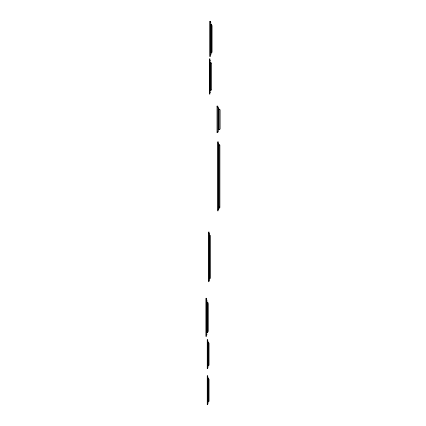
<?xml version="1.0" encoding="UTF-8"?>
<svg xmlns="http://www.w3.org/2000/svg" width="426" height="426" viewBox="0 0 426 426"><rect width="100%" height="100%" fill="white"/><g stroke="black" fill="none" stroke-linecap="round" stroke-linejoin="round"><path stroke-width="0.64" d="M218.495 130.021L218.495 107.815A0.612 0.437 0 0 0 218.447 107.65L217.856 107.32M218.485 130.015A0.868 0.618 0 0 1 219.108 129.712L219.108 109.104A0.868 0.618 0 0 1 218.485 108.79M220.104 128.599L220.104 109.775L219.108 109.104M212.057 52.238L211.142 53.138A0.921 0.65 0 0 0 210.976 53.372L210.976 24.357A0.921 0.65 0 0 0 211.136 24.591L212.057 25.491M211.413 89.891L210.492 90.797A0.921 0.65 0 0 0 210.332 91.026L210.332 62.015A0.921 0.65 0 0 0 210.492 62.244L211.413 63.149M208.271 331.572L207.137 332.685A1.129 0.799 0 0 0 207.025 332.871L207.025 301.778A1.129 0.799 0 0 0 207.137 301.965L208.271 303.078M220.104 129.035L219.108 129.706M210.332 278.077A1.315 0.927 0 0 1 210.29 278.316L209.597 278.812A0.745 0.527 0 0 0 209.395 279.062M210.545 55.06L210.923 54.741A1.134 0.804 0 0 0 210.976 54.491M209.901 92.719L210.279 92.394A1.134 0.804 0 0 0 210.332 92.149M209.017 280.532L209.347 280.255A0.985 0.698 0 0 0 209.39 280.036M206.535 334.809L206.993 334.373A1.326 0.937 0 0 0 207.025 334.16M207.728 367.446L208.058 367.164A0.985 0.698 0 0 0 208.101 366.951M207.728 403.513L208.058 403.23A0.985 0.698 0 0 0 208.101 403.017M207.446 332.466L207.499 302.194M209.044 364.986A1.315 0.927 0 0 1 209.001 365.226L208.346 365.705A0.745 0.527 0 0 0 208.106 365.977M209.044 401.058A1.315 0.927 0 0 1 209.001 401.292L208.346 401.771A0.745 0.527 0 0 0 208.106 402.043M217.856 131.49L218.447 131.16A0.612 0.437 0 0 0 218.495 130.995M211.051 63.65L211.413 63.65L211.413 89.391L211.051 89.391M219.465 145.692L219.88 145.692L219.88 207.079L219.465 207.079M209.39 279.062L209.39 234.747A0.745 0.527 0 0 0 209.597 234.998L210.29 235.493A1.315 0.927 0 0 1 210.332 235.732M208.106 342.419A0.745 0.527 0 0 0 208.309 342.674L209.001 343.17A1.315 0.927 0 0 1 209.044 343.404M208.106 378.485A0.745 0.527 0 0 0 208.309 378.741L209.001 379.236A1.315 0.927 0 0 1 209.044 379.475M209.709 235.051L209.752 278.748M210.545 22.663L210.923 22.988A1.134 0.804 0 0 1 210.976 23.233M209.901 60.322L210.279 60.646A1.134 0.804 0 0 1 210.332 60.891M209.017 233.278L209.347 233.554A0.985 0.698 0 0 1 209.39 233.773M206.535 299.84L206.993 300.277A1.326 0.937 0 0 1 207.025 300.49M207.728 340.949L208.058 341.231A0.985 0.698 0 0 1 208.101 341.444M207.728 377.021L208.058 377.298A0.985 0.698 0 0 1 208.101 377.511M219.113 208.096L219.113 144.675A0.692 0.49 0 0 1 218.644 144.382L218.644 208.389A0.692 0.49 0 0 1 219.118 208.096A0.884 0.623 0 0 0 219.885 207.483M212.057 25.991L212.057 51.732M211.392 24.719L211.392 53.005M210.742 62.377L210.742 90.663M210.332 236.169L210.332 277.64M209.044 343.841L209.044 364.555M209.044 379.912L209.044 400.621M208.463 342.733L208.463 365.657M208.463 378.805L208.463 401.729M208.271 303.658L208.271 330.991M208.106 342.419L208.106 365.977M208.106 378.49L208.106 402.043M219.113 144.675A0.884 0.623 0 0 1 219.885 145.287M218.149 143.03A0.671 0.474 0 0 1 218.644 143.487M218.644 209.283A0.671 0.474 0 0 1 218.149 209.741M217.031 106.133L217.031 132.678L217.851 132.678L217.856 106.133L217.031 106.133M210.545 21.3L209.635 21.3L209.635 56.424L210.545 56.424L210.545 21.3M209.901 58.958L209.347 58.958L209.347 94.082L209.901 94.082L209.901 58.958M218.149 141.938L217.516 141.938L217.516 210.833L218.149 210.833L218.149 141.938M209.017 232.09L208.538 232.09L208.538 281.719L209.017 281.719L209.017 232.09M206.535 298.269L205.896 298.269L205.896 336.38L206.535 336.38L206.535 298.269M207.728 339.762L207.249 339.762L207.249 368.634L207.728 368.634L207.728 339.762M207.728 375.833L207.249 375.833L207.249 404.7L207.728 404.7L207.728 375.833"/></g></svg>
